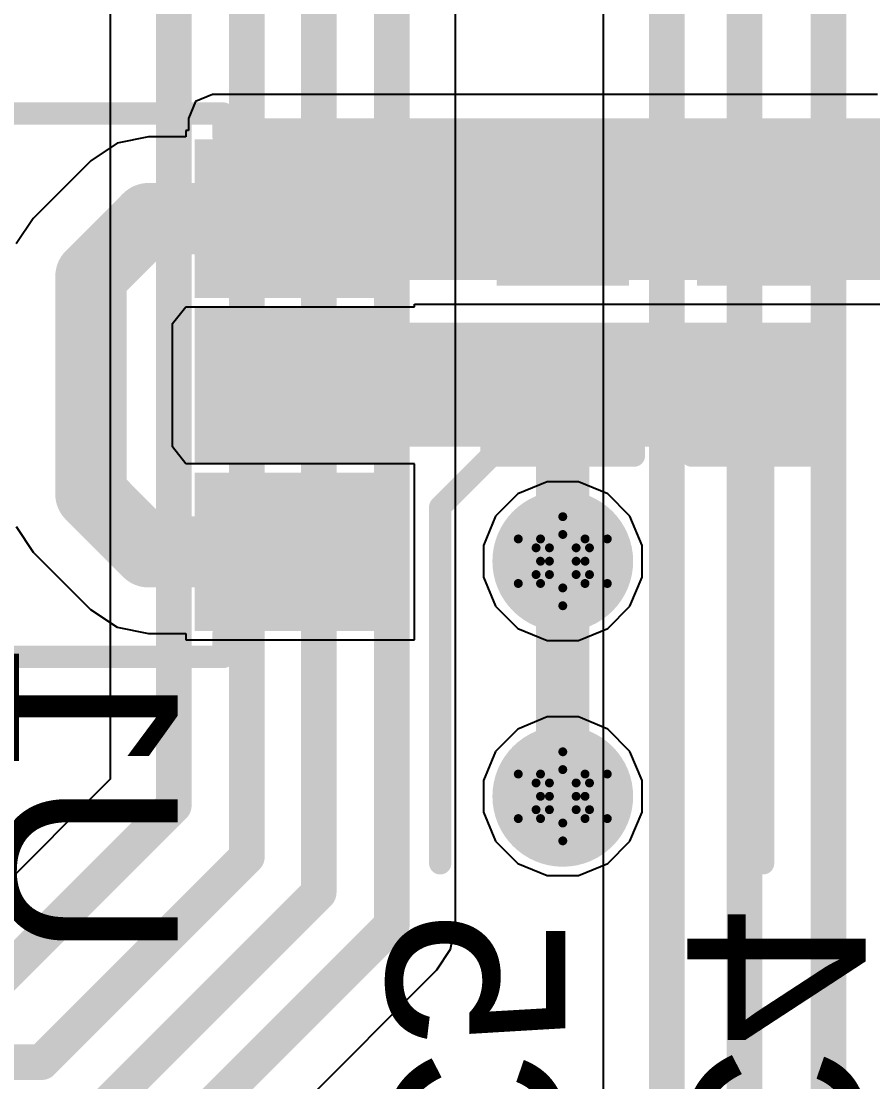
# Model space of a CAD drawing. Header units: inches. Extents: x -2.7 to 10.9, y -2.9 to 7.4.
# Drawn here: x 0.4573 to 0.6486, y -2.4041 to -2.166 of the extents above; entities that cross this region are included whole.
import ezdxf

# ---------------------------------------------------------------- set-up
doc = ezdxf.new("R2010")
doc.units = ezdxf.units.IN
doc.header["$MEASUREMENT"] = 0
for name, color, linetype in [('Board Outline', 216, 'Continuous'), ('Bottom Layer', 5, 'Continuous'), ('Bottom Overlay', 54, 'Continuous'), ('Bottom Paste', 16, 'Continuous'), ('Bottom Solder', 6, 'Continuous'), ('Drill Drawing', 1, 'Continuous'), ('Layer 2', 16, 'Continuous'), ('Layer 3', 76, 'Continuous'), ('Top Layer', 1, 'Continuous'), ('Top Solder', 216, 'Continuous'), ('Via Holes', 16, 'Continuous')]:
    doc.layers.add(name, color=color, linetype=linetype)
doc.styles.add('Arial', font='', dxfattribs={"height": 0.2})
doc.styles.get('Arial').set_extended_font_data('Arial')

# ---------------------------------------------------------------- blocks, each defined once
blk = doc.blocks.new('SOT_25_5_B_140')
at = {"layer": 'Bottom Layer'}
for points in [[(-0.06693, 0.05118), (-0.02756, 0.05118), (-0.02756, 0.02362), (-0.06693, 0.02362)], [(0.02756, 0.05118), (0.06693, 0.05118), (0.06693, 0.02362), (0.02756, 0.02362)], [(-0.06693, 0.01378), (-0.02756, 0.01378), (-0.02756, -0.01378), (-0.06693, -0.01378)], [(-0.06693, -0.02362), (-0.02756, -0.02362), (-0.02756, -0.05118), (-0.06693, -0.05118)], [(0.02756, -0.02362), (0.06693, -0.02362), (0.06693, -0.05118), (0.02756, -0.05118)]]:
    blk.add_hatch(color=5, dxfattribs=at).paths.add_polyline_path(points)
at = {"layer": 'Bottom Paste'}
for points in [[(-0.06693, 0.05118), (-0.02756, 0.05118), (-0.02756, 0.02362), (-0.06693, 0.02362)], [(0.02756, 0.05118), (0.06693, 0.05118), (0.06693, 0.02362), (0.02756, 0.02362)], [(-0.06693, 0.01378), (-0.02756, 0.01378), (-0.02756, -0.01378), (-0.06693, -0.01378)], [(-0.06693, -0.02362), (-0.02756, -0.02362), (-0.02756, -0.05118), (-0.06693, -0.05118)], [(0.02756, -0.02362), (0.06693, -0.02362), (0.06693, -0.05118), (0.02756, -0.05118)]]:
    blk.add_hatch(color=16, dxfattribs=at).paths.add_polyline_path(points)
at = {"layer": 'Bottom Solder'}
for points in [[(-0.07093, 0.05518), (-0.02356, 0.05518), (-0.02356, 0.01962), (-0.07093, 0.01962)], [(0.02356, 0.05518), (0.07093, 0.05518), (0.07093, 0.01962), (0.02356, 0.01962)], [(-0.07093, 0.01778), (-0.02356, 0.01778), (-0.02356, -0.01778), (-0.07093, -0.01778)], [(-0.07093, -0.01962), (-0.02356, -0.01962), (-0.02356, -0.05518), (-0.07093, -0.05518)], [(0.02356, -0.01962), (0.07093, -0.01962), (0.07093, -0.05518), (0.02356, -0.05518)]]:
    blk.add_hatch(color=6, dxfattribs=at).paths.add_polyline_path(points)
at = {"layer": 'Bottom Overlay'}
for points in [[(-0.03, 0.061, 0.005, 0.005, 0), (-0.03, 0.056, 0.005, 0.005, 0)], [(0.03, 0.061, 0.005, 0.005, 0), (-0.03, 0.061, 0.005, 0.005, 0)], [(0.03, 0.061, 0.005, 0.005, 0), (0.03, 0.056, 0.005, 0.005, 0)], [(-0.078, -0.032, 0.005, 0.005, 0), (-0.078, -0.042, 0.005, 0.005, 0)], [(-0.073, -0.037, 0.005, 0.005, 0), (-0.078, -0.032, 0.005, 0.005, 0)], [(-0.073, -0.037, 0.005, 0.005, 0), (-0.078, -0.042, 0.005, 0.005, 0)], [(-0.03, -0.056, 0.005, 0.005, 0), (-0.03, -0.061, 0.005, 0.005, 0)], [(0.03, -0.056, 0.005, 0.005, 0), (0.03, -0.061, 0.005, 0.005, 0)], [(0.03, -0.061, 0.005, 0.005, 0), (-0.03, -0.061, 0.005, 0.005, 0)]]:
    blk.add_lwpolyline(points, format="xyseb", dxfattribs=at)
for points in [[(-0.03125, 0.061, 0.0025, 0.0025, 1), (-0.02875, 0.061, 0.0025, 0.0025, 1)], [(-0.03125, 0.061, 0.0025, 0.0025, 1), (-0.02875, 0.061, 0.0025, 0.0025, 1)], [(0.02875, 0.061, 0.0025, 0.0025, 1), (0.03125, 0.061, 0.0025, 0.0025, 1)], [(0.02875, 0.061, 0.0025, 0.0025, 1), (0.03125, 0.061, 0.0025, 0.0025, 1)], [(-0.03125, 0.056, 0.0025, 0.0025, 1), (-0.02875, 0.056, 0.0025, 0.0025, 1)], [(0.02875, 0.056, 0.0025, 0.0025, 1), (0.03125, 0.056, 0.0025, 0.0025, 1)], [(-0.07925, -0.032, 0.0025, 0.0025, 1), (-0.07675, -0.032, 0.0025, 0.0025, 1)], [(-0.07925, -0.032, 0.0025, 0.0025, 1), (-0.07675, -0.032, 0.0025, 0.0025, 1)], [(-0.07425, -0.037, 0.0025, 0.0025, 1), (-0.07175, -0.037, 0.0025, 0.0025, 1)], [(-0.07425, -0.037, 0.0025, 0.0025, 1), (-0.07175, -0.037, 0.0025, 0.0025, 1)], [(-0.07925, -0.042, 0.0025, 0.0025, 1), (-0.07675, -0.042, 0.0025, 0.0025, 1)], [(-0.07925, -0.042, 0.0025, 0.0025, 1), (-0.07675, -0.042, 0.0025, 0.0025, 1)], [(-0.03125, -0.056, 0.0025, 0.0025, 1), (-0.02875, -0.056, 0.0025, 0.0025, 1)], [(0.02875, -0.056, 0.0025, 0.0025, 1), (0.03125, -0.056, 0.0025, 0.0025, 1)], [(-0.03125, -0.061, 0.0025, 0.0025, 1), (-0.02875, -0.061, 0.0025, 0.0025, 1)], [(-0.03125, -0.061, 0.0025, 0.0025, 1), (-0.02875, -0.061, 0.0025, 0.0025, 1)], [(0.02875, -0.061, 0.0025, 0.0025, 1), (0.03125, -0.061, 0.0025, 0.0025, 1)], [(0.02875, -0.061, 0.0025, 0.0025, 1), (0.03125, -0.061, 0.0025, 0.0025, 1)]]:
    blk.add_lwpolyline(points, format="xyseb", close=True, dxfattribs=at)
blk = doc.blocks.new('C___0402_B_339')
at = {"layer": 'Bottom Layer'}
for points in [[(-0.0095, 0.0125), (-0.0095, -0.0125), (-0.0275, -0.0125), (-0.0275, 0.0125)], [(0.0275, 0.0125), (0.0275, -0.0125), (0.0095, -0.0125), (0.0095, 0.0125)]]:
    blk.add_hatch(color=5, dxfattribs=at).paths.add_polyline_path(points)
at = {"layer": 'Bottom Paste'}
for points in [[(-0.0095, 0.0125), (-0.0095, -0.0125), (-0.0275, -0.0125), (-0.0275, 0.0125)], [(0.0275, 0.0125), (0.0275, -0.0125), (0.0095, -0.0125), (0.0095, 0.0125)]]:
    blk.add_hatch(color=16, dxfattribs=at).paths.add_polyline_path(points)
at = {"layer": 'Bottom Solder'}
for points in [[(-0.00714, 0.01486), (-0.00714, -0.01486), (-0.02986, -0.01486), (-0.02986, 0.01486)], [(0.02986, 0.01486), (0.02986, -0.01486), (0.00714, -0.01486), (0.00714, 0.01486)]]:
    blk.add_hatch(color=6, dxfattribs=at).paths.add_polyline_path(points)
at = {"layer": 'Bottom Overlay'}
for points in [[(-0.031, 0.016, 0.005, 0.005, 0), (-0.031, -0.016, 0.005, 0.005, 0)], [(-0.031, 0.016, 0.005, 0.005, 0), (-0.011, 0.016, 0.005, 0.005, 0)], [(0.011, 0.016, 0.005, 0.005, 0), (0.031, 0.016, 0.005, 0.005, 0)], [(0.031, 0.016, 0.005, 0.005, 0), (0.031, -0.016, 0.005, 0.005, 0)], [(-0.031, -0.016, 0.005, 0.005, 0), (-0.011, -0.016, 0.005, 0.005, 0)], [(0.011, -0.016, 0.005, 0.005, 0), (0.031, -0.016, 0.005, 0.005, 0)]]:
    blk.add_lwpolyline(points, format="xyseb", dxfattribs=at)
for points in [[(-0.03225, 0.016, 0.0025, 0.0025, 1), (-0.02975, 0.016, 0.0025, 0.0025, 1)], [(-0.03225, 0.016, 0.0025, 0.0025, 1), (-0.02975, 0.016, 0.0025, 0.0025, 1)], [(-0.01225, 0.016, 0.0025, 0.0025, 1), (-0.00975, 0.016, 0.0025, 0.0025, 1)], [(0.00975, 0.016, 0.0025, 0.0025, 1), (0.01225, 0.016, 0.0025, 0.0025, 1)], [(0.02975, 0.016, 0.0025, 0.0025, 1), (0.03225, 0.016, 0.0025, 0.0025, 1)], [(0.02975, 0.016, 0.0025, 0.0025, 1), (0.03225, 0.016, 0.0025, 0.0025, 1)], [(-0.03225, -0.016, 0.0025, 0.0025, 1), (-0.02975, -0.016, 0.0025, 0.0025, 1)], [(-0.03225, -0.016, 0.0025, 0.0025, 1), (-0.02975, -0.016, 0.0025, 0.0025, 1)], [(-0.01225, -0.016, 0.0025, 0.0025, 1), (-0.00975, -0.016, 0.0025, 0.0025, 1)], [(0.00975, -0.016, 0.0025, 0.0025, 1), (0.01225, -0.016, 0.0025, 0.0025, 1)], [(0.02975, -0.016, 0.0025, 0.0025, 1), (0.03225, -0.016, 0.0025, 0.0025, 1)], [(0.02975, -0.016, 0.0025, 0.0025, 1), (0.03225, -0.016, 0.0025, 0.0025, 1)]]:
    blk.add_lwpolyline(points, format="xyseb", close=True, dxfattribs=at)
blk = doc.blocks.new('C___0402_B_340')
at = {"layer": 'Bottom Layer'}
for points in [[(-0.0095, 0.0125), (-0.0095, -0.0125), (-0.0275, -0.0125), (-0.0275, 0.0125)], [(0.0275, 0.0125), (0.0275, -0.0125), (0.0095, -0.0125), (0.0095, 0.0125)]]:
    blk.add_hatch(color=5, dxfattribs=at).paths.add_polyline_path(points)
at = {"layer": 'Bottom Paste'}
for points in [[(-0.0095, 0.0125), (-0.0095, -0.0125), (-0.0275, -0.0125), (-0.0275, 0.0125)], [(0.0275, 0.0125), (0.0275, -0.0125), (0.0095, -0.0125), (0.0095, 0.0125)]]:
    blk.add_hatch(color=16, dxfattribs=at).paths.add_polyline_path(points)
at = {"layer": 'Bottom Solder'}
for points in [[(-0.00714, 0.01486), (-0.00714, -0.01486), (-0.02986, -0.01486), (-0.02986, 0.01486)], [(0.02986, 0.01486), (0.02986, -0.01486), (0.00714, -0.01486), (0.00714, 0.01486)]]:
    blk.add_hatch(color=6, dxfattribs=at).paths.add_polyline_path(points)
at = {"layer": 'Bottom Overlay'}
for points in [[(-0.031, 0.016, 0.005, 0.005, 0), (-0.011, 0.016, 0.005, 0.005, 0)], [(-0.031, 0.016, 0.005, 0.005, 0), (-0.031, -0.016, 0.005, 0.005, 0)], [(0.011, 0.016, 0.005, 0.005, 0), (0.031, 0.016, 0.005, 0.005, 0)], [(0.031, 0.016, 0.005, 0.005, 0), (0.031, -0.016, 0.005, 0.005, 0)], [(-0.031, -0.016, 0.005, 0.005, 0), (-0.011, -0.016, 0.005, 0.005, 0)], [(0.011, -0.016, 0.005, 0.005, 0), (0.031, -0.016, 0.005, 0.005, 0)]]:
    blk.add_lwpolyline(points, format="xyseb", dxfattribs=at)
for points in [[(-0.03225, 0.016, 0.0025, 0.0025, 1), (-0.02975, 0.016, 0.0025, 0.0025, 1)], [(-0.03225, 0.016, 0.0025, 0.0025, 1), (-0.02975, 0.016, 0.0025, 0.0025, 1)], [(-0.01225, 0.016, 0.0025, 0.0025, 1), (-0.00975, 0.016, 0.0025, 0.0025, 1)], [(0.00975, 0.016, 0.0025, 0.0025, 1), (0.01225, 0.016, 0.0025, 0.0025, 1)], [(0.02975, 0.016, 0.0025, 0.0025, 1), (0.03225, 0.016, 0.0025, 0.0025, 1)], [(0.02975, 0.016, 0.0025, 0.0025, 1), (0.03225, 0.016, 0.0025, 0.0025, 1)], [(-0.03225, -0.016, 0.0025, 0.0025, 1), (-0.02975, -0.016, 0.0025, 0.0025, 1)], [(-0.03225, -0.016, 0.0025, 0.0025, 1), (-0.02975, -0.016, 0.0025, 0.0025, 1)], [(-0.01225, -0.016, 0.0025, 0.0025, 1), (-0.00975, -0.016, 0.0025, 0.0025, 1)], [(0.00975, -0.016, 0.0025, 0.0025, 1), (0.01225, -0.016, 0.0025, 0.0025, 1)], [(0.02975, -0.016, 0.0025, 0.0025, 1), (0.03225, -0.016, 0.0025, 0.0025, 1)], [(0.02975, -0.016, 0.0025, 0.0025, 1), (0.03225, -0.016, 0.0025, 0.0025, 1)]]:
    blk.add_lwpolyline(points, format="xyseb", close=True, dxfattribs=at)

msp = doc.modelspace()

# ---------------------------------------------------------------- hatches: boundary and pattern name
at = {"layer": 'Bottom Layer'}
for points in [[(0.74231, -2.22407), (0.74231, -2.1878), (0.50031, -2.1878), (0.50031, -2.22407)], [(0.6365, -2.26148), (0.6365, -2.23368), (0.50031, -2.23368), (0.50031, -2.26148)]]:
    msp.add_hatch(color=5, dxfattribs=at).paths.add_polyline_path(points)
h = msp.add_hatch(color=5, dxfattribs=at)
edge = h.paths.add_edge_path()
edge.add_arc((0.579, -2.28721), 0.01181, 0, 360)
h = msp.add_hatch(color=5, dxfattribs=at)
edge = h.paths.add_edge_path()
edge.add_arc((0.579, -2.34), 0.01181, 0, 360)
at = {"layer": 'Bottom Solder'}
h = msp.add_hatch(color=6, dxfattribs=at)
edge = h.paths.add_edge_path()
edge.add_arc((0.579, -2.28721), 0.01581, 0, 360)
h = msp.add_hatch(color=6, dxfattribs=at)
edge = h.paths.add_edge_path()
edge.add_arc((0.579, -2.34), 0.01581, 0, 360)
at = {"layer": 'Layer 2'}
h = msp.add_hatch(color=16, dxfattribs=at)
edge = h.paths.add_edge_path()
edge.add_arc((0.579, -2.28721), 0.01181, 0, 360)
h = msp.add_hatch(color=16, dxfattribs=at)
edge = h.paths.add_edge_path()
edge.add_arc((0.579, -2.34), 0.01181, 0, 360)
at = {"layer": 'Layer 3'}
h = msp.add_hatch(color=76, dxfattribs=at)
edge = h.paths.add_edge_path()
edge.add_arc((0.579, -2.28721), 0.01181, 0, 360)
h = msp.add_hatch(color=76, dxfattribs=at)
edge = h.paths.add_edge_path()
edge.add_arc((0.579, -2.34), 0.01181, 0, 360)
at = {"layer": 'Top Layer'}
h = msp.add_hatch(color=1, dxfattribs=at)
edge = h.paths.add_edge_path()
edge.add_arc((0.579, -2.28721), 0.01181, 0, 360)
h = msp.add_hatch(color=1, dxfattribs=at)
edge = h.paths.add_edge_path()
edge.add_arc((0.579, -2.34), 0.01181, 0, 360)
at = {"layer": 'Top Solder'}
h = msp.add_hatch(color=216, dxfattribs=at)
edge = h.paths.add_edge_path()
edge.add_arc((0.579, -2.28721), 0.01581, 0, 360)
h = msp.add_hatch(color=216, dxfattribs=at)
edge = h.paths.add_edge_path()
edge.add_arc((0.579, -2.34), 0.01581, 0, 360)
at = {"layer": 'Via Holes'}
h = msp.add_hatch(color=7, dxfattribs=at)
edge = h.paths.add_edge_path()
edge.add_arc((0.579, -2.28721), 0.00591, 0, 360)
h = msp.add_hatch(color=7, dxfattribs=at)
edge = h.paths.add_edge_path()
edge.add_arc((0.579, -2.34), 0.00591, 0, 360)

# ---------------------------------------------------------------- linework, layer by layer
at = {"layer": 'Board Outline'}
msp.add_lwpolyline([(2.84412, -0.24125, 0.005, 0.005, -0.741893), (-2.49969, -1.37795, 0.005, 0.005, 0)], format="xyseb", dxfattribs=at)
at = {"layer": 'Bottom Layer'}
for p, q in [((0.50031, -2.18239), (0.49648, -2.18398)), ((0.64969, -2.18239), (0.50031, -2.18239)), ((0.49648, -2.18398), (0.4949, -2.1878)), ((0.4949, -2.1878), (0.4949, -2.19051)), ((0.4949, -2.19051), (0.49431, -2.19051)), ((0.49431, -2.19051), (0.49431, -2.19194)), ((0.48591, -2.19194), (0.47889, -2.19334)), ((0.49431, -2.19194), (0.48591, -2.19194)), ((0.47889, -2.19334), (0.47294, -2.19732)), ((0.47294, -2.19732), (0.46001, -2.21024)), ((0.46001, -2.21024), (0.45619, -2.21596)), ((0.49134, -2.23384), (0.49431, -2.23007)), ((0.49431, -2.23007), (0.54568, -2.23007)), ((0.54568, -2.23007), (0.54568, -2.22949)), ((0.54568, -2.22949), (0.74231, -2.22949)), ((0.49134, -2.26155), (0.49134, -2.23384)), ((0.49431, -2.26532), (0.49134, -2.26155)), ((0.54568, -2.26532), (0.49431, -2.26532)), ((0.54568, -2.30488), (0.54568, -2.26532)), ((0.45619, -2.27944), (0.46001, -2.28516)), ((0.46001, -2.28516), (0.47293, -2.29807)), ((0.47293, -2.29807), (0.47888, -2.30205)), ((0.47888, -2.30205), (0.4859, -2.30345)), ((0.4859, -2.30345), (0.49431, -2.30345)), ((0.49431, -2.30345), (0.49431, -2.30488)), ((0.49431, -2.30488), (0.54568, -2.30488))]:
    msp.add_line(p, q, dxfattribs=at)
for points in [[(0.47299, -2.22322, 0.016, 0.016, 0), (0.48591, -2.21029, 0.016, 0.016, 0)], [(0.48591, -2.21029, 0.016, 0.016, 0), (0.51999, -2.21029, 0.016, 0.016, 0)], [(0.47299, -2.27218, 0.016, 0.016, 0), (0.47299, -2.22322, 0.016, 0.016, 0)], [(0.579, -2.34, 0.012, 0.012, 0), (0.579, -2.25101, 0.012, 0.012, 0)], [(0.47299, -2.27218, 0.016, 0.016, 0), (0.4859, -2.2851, 0.016, 0.016, 0)], [(0.4859, -2.2851, 0.016, 0.016, 0), (0.51999, -2.2851, 0.016, 0.016, 0)]]:
    msp.add_lwpolyline(points, format="xyseb", dxfattribs=at)
for points in [[(0.48191, -2.21029, 0.008, 0.008, 1), (0.48991, -2.21029, 0.008, 0.008, 1)], [(0.48191, -2.21029, 0.008, 0.008, 1), (0.48991, -2.21029, 0.008, 0.008, 1)], [(0.51599, -2.21029, 0.008, 0.008, 1), (0.52399, -2.21029, 0.008, 0.008, 1)], [(0.46899, -2.22322, 0.008, 0.008, 1), (0.47699, -2.22322, 0.008, 0.008, 1)], [(0.46899, -2.22322, 0.008, 0.008, 1), (0.47699, -2.22322, 0.008, 0.008, 1)], [(0.576, -2.25101, 0.006, 0.006, 1), (0.582, -2.25101, 0.006, 0.006, 1)], [(0.46899, -2.27218, 0.008, 0.008, 1), (0.47699, -2.27218, 0.008, 0.008, 1)], [(0.46899, -2.27218, 0.008, 0.008, 1), (0.47699, -2.27218, 0.008, 0.008, 1)], [(0.4819, -2.2851, 0.008, 0.008, 1), (0.4899, -2.2851, 0.008, 0.008, 1)], [(0.4819, -2.2851, 0.008, 0.008, 1), (0.4899, -2.2851, 0.008, 0.008, 1)], [(0.51599, -2.2851, 0.008, 0.008, 1), (0.52399, -2.2851, 0.008, 0.008, 1)], [(0.576, -2.34, 0.006, 0.006, 1), (0.582, -2.34, 0.006, 0.006, 1)]]:
    msp.add_lwpolyline(points, format="xyseb", close=True, dxfattribs=at)
at = {"layer": 'Bottom Overlay'}
for points in [[(0.55146, -2.27504, 0.005, 0.005, 0), (0.563, -2.26351, 0.005, 0.005, 0)], [(0.624, -2.35505, 0.005, 0.005, 0), (0.624, -2.26351, 0.005, 0.005, 0)], [(0.55146, -2.35505, 0.005, 0.005, 0), (0.55146, -2.27504, 0.005, 0.005, 0)]]:
    msp.add_lwpolyline(points, format="xyseb", dxfattribs=at)
for points in [[(0.56175, -2.26351, 0.0025, 0.0025, 1), (0.56425, -2.26351, 0.0025, 0.0025, 1)], [(0.62275, -2.26351, 0.0025, 0.0025, 1), (0.62525, -2.26351, 0.0025, 0.0025, 1)], [(0.55021, -2.27504, 0.0025, 0.0025, 1), (0.55271, -2.27504, 0.0025, 0.0025, 1)], [(0.55021, -2.27504, 0.0025, 0.0025, 1), (0.55271, -2.27504, 0.0025, 0.0025, 1)], [(0.55021, -2.35505, 0.0025, 0.0025, 1), (0.55271, -2.35505, 0.0025, 0.0025, 1)], [(0.62275, -2.35505, 0.0025, 0.0025, 1), (0.62525, -2.35505, 0.0025, 0.0025, 1)]]:
    msp.add_lwpolyline(points, format="xyseb", close=True, dxfattribs=at)
at = {"layer": 'Drill Drawing'}
for points in [[(0.574, -2.28221, 0.002, 0.002, 0), (0.579, -2.27721, 0.002, 0.002, 0)], [(0.579, -2.27721, 0.002, 0.002, 0), (0.584, -2.28221, 0.002, 0.002, 0)], [(0.569, -2.28221, 0.002, 0.002, 0), (0.574, -2.28721, 0.002, 0.002, 0)], [(0.569, -2.28221, 0.002, 0.002, 0), (0.574, -2.28221, 0.002, 0.002, 0)], [(0.576, -2.28421, 0.002, 0.002, 0), (0.579, -2.28121, 0.002, 0.002, 0)], [(0.579, -2.28121, 0.002, 0.002, 0), (0.582, -2.28421, 0.002, 0.002, 0)], [(0.584, -2.28221, 0.002, 0.002, 0), (0.589, -2.28221, 0.002, 0.002, 0)], [(0.584, -2.28721, 0.002, 0.002, 0), (0.589, -2.28221, 0.002, 0.002, 0)], [(0.573, -2.28421, 0.002, 0.002, 0), (0.576, -2.28721, 0.002, 0.002, 0)], [(0.573, -2.28421, 0.002, 0.002, 0), (0.576, -2.28421, 0.002, 0.002, 0)], [(0.582, -2.28421, 0.002, 0.002, 0), (0.585, -2.28421, 0.002, 0.002, 0)], [(0.582, -2.28721, 0.002, 0.002, 0), (0.585, -2.28421, 0.002, 0.002, 0)], [(0.569, -2.29221, 0.002, 0.002, 0), (0.574, -2.28721, 0.002, 0.002, 0)], [(0.573, -2.29021, 0.002, 0.002, 0), (0.576, -2.28721, 0.002, 0.002, 0)], [(0.582, -2.28721, 0.002, 0.002, 0), (0.585, -2.29021, 0.002, 0.002, 0)], [(0.584, -2.28721, 0.002, 0.002, 0), (0.589, -2.29221, 0.002, 0.002, 0)], [(0.573, -2.29021, 0.002, 0.002, 0), (0.576, -2.29021, 0.002, 0.002, 0)], [(0.576, -2.29021, 0.002, 0.002, 0), (0.579, -2.29321, 0.002, 0.002, 0)], [(0.579, -2.29321, 0.002, 0.002, 0), (0.582, -2.29021, 0.002, 0.002, 0)], [(0.582, -2.29021, 0.002, 0.002, 0), (0.585, -2.29021, 0.002, 0.002, 0)], [(0.569, -2.29221, 0.002, 0.002, 0), (0.574, -2.29221, 0.002, 0.002, 0)], [(0.574, -2.29221, 0.002, 0.002, 0), (0.579, -2.29721, 0.002, 0.002, 0)], [(0.579, -2.29721, 0.002, 0.002, 0), (0.584, -2.29221, 0.002, 0.002, 0)], [(0.584, -2.29221, 0.002, 0.002, 0), (0.589, -2.29221, 0.002, 0.002, 0)], [(0.574, -2.335, 0.002, 0.002, 0), (0.579, -2.33, 0.002, 0.002, 0)], [(0.579, -2.33, 0.002, 0.002, 0), (0.584, -2.335, 0.002, 0.002, 0)], [(0.576, -2.337, 0.002, 0.002, 0), (0.579, -2.334, 0.002, 0.002, 0)], [(0.579, -2.334, 0.002, 0.002, 0), (0.582, -2.337, 0.002, 0.002, 0)], [(0.569, -2.335, 0.002, 0.002, 0), (0.574, -2.34, 0.002, 0.002, 0)], [(0.569, -2.335, 0.002, 0.002, 0), (0.574, -2.335, 0.002, 0.002, 0)], [(0.573, -2.337, 0.002, 0.002, 0), (0.576, -2.34, 0.002, 0.002, 0)], [(0.573, -2.337, 0.002, 0.002, 0), (0.576, -2.337, 0.002, 0.002, 0)], [(0.582, -2.337, 0.002, 0.002, 0), (0.585, -2.337, 0.002, 0.002, 0)], [(0.582, -2.34, 0.002, 0.002, 0), (0.585, -2.337, 0.002, 0.002, 0)], [(0.584, -2.335, 0.002, 0.002, 0), (0.589, -2.335, 0.002, 0.002, 0)], [(0.584, -2.34, 0.002, 0.002, 0), (0.589, -2.335, 0.002, 0.002, 0)], [(0.569, -2.345, 0.002, 0.002, 0), (0.574, -2.34, 0.002, 0.002, 0)], [(0.573, -2.343, 0.002, 0.002, 0), (0.576, -2.34, 0.002, 0.002, 0)], [(0.582, -2.34, 0.002, 0.002, 0), (0.585, -2.343, 0.002, 0.002, 0)], [(0.584, -2.34, 0.002, 0.002, 0), (0.589, -2.345, 0.002, 0.002, 0)], [(0.573, -2.343, 0.002, 0.002, 0), (0.576, -2.343, 0.002, 0.002, 0)], [(0.576, -2.343, 0.002, 0.002, 0), (0.579, -2.346, 0.002, 0.002, 0)], [(0.579, -2.346, 0.002, 0.002, 0), (0.582, -2.343, 0.002, 0.002, 0)], [(0.582, -2.343, 0.002, 0.002, 0), (0.585, -2.343, 0.002, 0.002, 0)], [(0.569, -2.345, 0.002, 0.002, 0), (0.574, -2.345, 0.002, 0.002, 0)], [(0.574, -2.345, 0.002, 0.002, 0), (0.579, -2.35, 0.002, 0.002, 0)], [(0.579, -2.35, 0.002, 0.002, 0), (0.584, -2.345, 0.002, 0.002, 0)], [(0.584, -2.345, 0.002, 0.002, 0), (0.589, -2.345, 0.002, 0.002, 0)]]:
    msp.add_lwpolyline(points, format="xyseb", dxfattribs=at)
for points in [[(0.5785, -2.27721, 0.001, 0.001, 1), (0.5795, -2.27721, 0.001, 0.001, 1)], [(0.5785, -2.27721, 0.001, 0.001, 1), (0.5795, -2.27721, 0.001, 0.001, 1)], [(0.5685, -2.28221, 0.001, 0.001, 1), (0.5695, -2.28221, 0.001, 0.001, 1)], [(0.5685, -2.28221, 0.001, 0.001, 1), (0.5695, -2.28221, 0.001, 0.001, 1)], [(0.5735, -2.28221, 0.001, 0.001, 1), (0.5745, -2.28221, 0.001, 0.001, 1)], [(0.5735, -2.28221, 0.001, 0.001, 1), (0.5745, -2.28221, 0.001, 0.001, 1)], [(0.5785, -2.28121, 0.001, 0.001, 1), (0.5795, -2.28121, 0.001, 0.001, 1)], [(0.5785, -2.28121, 0.001, 0.001, 1), (0.5795, -2.28121, 0.001, 0.001, 1)], [(0.5835, -2.28221, 0.001, 0.001, 1), (0.5845, -2.28221, 0.001, 0.001, 1)], [(0.5835, -2.28221, 0.001, 0.001, 1), (0.5845, -2.28221, 0.001, 0.001, 1)], [(0.5885, -2.28221, 0.001, 0.001, 1), (0.5895, -2.28221, 0.001, 0.001, 1)], [(0.5885, -2.28221, 0.001, 0.001, 1), (0.5895, -2.28221, 0.001, 0.001, 1)], [(0.5725, -2.28421, 0.001, 0.001, 1), (0.5735, -2.28421, 0.001, 0.001, 1)], [(0.5725, -2.28421, 0.001, 0.001, 1), (0.5735, -2.28421, 0.001, 0.001, 1)], [(0.5755, -2.28421, 0.001, 0.001, 1), (0.5765, -2.28421, 0.001, 0.001, 1)], [(0.5755, -2.28421, 0.001, 0.001, 1), (0.5765, -2.28421, 0.001, 0.001, 1)], [(0.5815, -2.28421, 0.001, 0.001, 1), (0.5825, -2.28421, 0.001, 0.001, 1)], [(0.5815, -2.28421, 0.001, 0.001, 1), (0.5825, -2.28421, 0.001, 0.001, 1)], [(0.5845, -2.28421, 0.001, 0.001, 1), (0.5855, -2.28421, 0.001, 0.001, 1)], [(0.5845, -2.28421, 0.001, 0.001, 1), (0.5855, -2.28421, 0.001, 0.001, 1)], [(0.5735, -2.28721, 0.001, 0.001, 1), (0.5745, -2.28721, 0.001, 0.001, 1)], [(0.5735, -2.28721, 0.001, 0.001, 1), (0.5745, -2.28721, 0.001, 0.001, 1)], [(0.5755, -2.28721, 0.001, 0.001, 1), (0.5765, -2.28721, 0.001, 0.001, 1)], [(0.5755, -2.28721, 0.001, 0.001, 1), (0.5765, -2.28721, 0.001, 0.001, 1)], [(0.5815, -2.28721, 0.001, 0.001, 1), (0.5825, -2.28721, 0.001, 0.001, 1)], [(0.5815, -2.28721, 0.001, 0.001, 1), (0.5825, -2.28721, 0.001, 0.001, 1)], [(0.5835, -2.28721, 0.001, 0.001, 1), (0.5845, -2.28721, 0.001, 0.001, 1)], [(0.5835, -2.28721, 0.001, 0.001, 1), (0.5845, -2.28721, 0.001, 0.001, 1)], [(0.5725, -2.29021, 0.001, 0.001, 1), (0.5735, -2.29021, 0.001, 0.001, 1)], [(0.5725, -2.29021, 0.001, 0.001, 1), (0.5735, -2.29021, 0.001, 0.001, 1)], [(0.5755, -2.29021, 0.001, 0.001, 1), (0.5765, -2.29021, 0.001, 0.001, 1)], [(0.5755, -2.29021, 0.001, 0.001, 1), (0.5765, -2.29021, 0.001, 0.001, 1)], [(0.5815, -2.29021, 0.001, 0.001, 1), (0.5825, -2.29021, 0.001, 0.001, 1)], [(0.5815, -2.29021, 0.001, 0.001, 1), (0.5825, -2.29021, 0.001, 0.001, 1)], [(0.5845, -2.29021, 0.001, 0.001, 1), (0.5855, -2.29021, 0.001, 0.001, 1)], [(0.5845, -2.29021, 0.001, 0.001, 1), (0.5855, -2.29021, 0.001, 0.001, 1)], [(0.5685, -2.29221, 0.001, 0.001, 1), (0.5695, -2.29221, 0.001, 0.001, 1)], [(0.5685, -2.29221, 0.001, 0.001, 1), (0.5695, -2.29221, 0.001, 0.001, 1)], [(0.5735, -2.29221, 0.001, 0.001, 1), (0.5745, -2.29221, 0.001, 0.001, 1)], [(0.5735, -2.29221, 0.001, 0.001, 1), (0.5745, -2.29221, 0.001, 0.001, 1)], [(0.5785, -2.29321, 0.001, 0.001, 1), (0.5795, -2.29321, 0.001, 0.001, 1)], [(0.5785, -2.29321, 0.001, 0.001, 1), (0.5795, -2.29321, 0.001, 0.001, 1)], [(0.5835, -2.29221, 0.001, 0.001, 1), (0.5845, -2.29221, 0.001, 0.001, 1)], [(0.5835, -2.29221, 0.001, 0.001, 1), (0.5845, -2.29221, 0.001, 0.001, 1)], [(0.5885, -2.29221, 0.001, 0.001, 1), (0.5895, -2.29221, 0.001, 0.001, 1)], [(0.5885, -2.29221, 0.001, 0.001, 1), (0.5895, -2.29221, 0.001, 0.001, 1)], [(0.5785, -2.29721, 0.001, 0.001, 1), (0.5795, -2.29721, 0.001, 0.001, 1)], [(0.5785, -2.29721, 0.001, 0.001, 1), (0.5795, -2.29721, 0.001, 0.001, 1)], [(0.5785, -2.33, 0.001, 0.001, 1), (0.5795, -2.33, 0.001, 0.001, 1)], [(0.5785, -2.33, 0.001, 0.001, 1), (0.5795, -2.33, 0.001, 0.001, 1)], [(0.5785, -2.334, 0.001, 0.001, 1), (0.5795, -2.334, 0.001, 0.001, 1)], [(0.5785, -2.334, 0.001, 0.001, 1), (0.5795, -2.334, 0.001, 0.001, 1)], [(0.5685, -2.335, 0.001, 0.001, 1), (0.5695, -2.335, 0.001, 0.001, 1)], [(0.5685, -2.335, 0.001, 0.001, 1), (0.5695, -2.335, 0.001, 0.001, 1)], [(0.5725, -2.337, 0.001, 0.001, 1), (0.5735, -2.337, 0.001, 0.001, 1)], [(0.5725, -2.337, 0.001, 0.001, 1), (0.5735, -2.337, 0.001, 0.001, 1)], [(0.5735, -2.335, 0.001, 0.001, 1), (0.5745, -2.335, 0.001, 0.001, 1)], [(0.5735, -2.335, 0.001, 0.001, 1), (0.5745, -2.335, 0.001, 0.001, 1)], [(0.5755, -2.337, 0.001, 0.001, 1), (0.5765, -2.337, 0.001, 0.001, 1)], [(0.5755, -2.337, 0.001, 0.001, 1), (0.5765, -2.337, 0.001, 0.001, 1)], [(0.5815, -2.337, 0.001, 0.001, 1), (0.5825, -2.337, 0.001, 0.001, 1)], [(0.5815, -2.337, 0.001, 0.001, 1), (0.5825, -2.337, 0.001, 0.001, 1)], [(0.5835, -2.335, 0.001, 0.001, 1), (0.5845, -2.335, 0.001, 0.001, 1)], [(0.5835, -2.335, 0.001, 0.001, 1), (0.5845, -2.335, 0.001, 0.001, 1)], [(0.5845, -2.337, 0.001, 0.001, 1), (0.5855, -2.337, 0.001, 0.001, 1)], [(0.5845, -2.337, 0.001, 0.001, 1), (0.5855, -2.337, 0.001, 0.001, 1)], [(0.5885, -2.335, 0.001, 0.001, 1), (0.5895, -2.335, 0.001, 0.001, 1)], [(0.5885, -2.335, 0.001, 0.001, 1), (0.5895, -2.335, 0.001, 0.001, 1)], [(0.5735, -2.34, 0.001, 0.001, 1), (0.5745, -2.34, 0.001, 0.001, 1)], [(0.5735, -2.34, 0.001, 0.001, 1), (0.5745, -2.34, 0.001, 0.001, 1)], [(0.5755, -2.34, 0.001, 0.001, 1), (0.5765, -2.34, 0.001, 0.001, 1)], [(0.5755, -2.34, 0.001, 0.001, 1), (0.5765, -2.34, 0.001, 0.001, 1)], [(0.5815, -2.34, 0.001, 0.001, 1), (0.5825, -2.34, 0.001, 0.001, 1)], [(0.5815, -2.34, 0.001, 0.001, 1), (0.5825, -2.34, 0.001, 0.001, 1)], [(0.5835, -2.34, 0.001, 0.001, 1), (0.5845, -2.34, 0.001, 0.001, 1)], [(0.5835, -2.34, 0.001, 0.001, 1), (0.5845, -2.34, 0.001, 0.001, 1)], [(0.5725, -2.343, 0.001, 0.001, 1), (0.5735, -2.343, 0.001, 0.001, 1)], [(0.5725, -2.343, 0.001, 0.001, 1), (0.5735, -2.343, 0.001, 0.001, 1)], [(0.5755, -2.343, 0.001, 0.001, 1), (0.5765, -2.343, 0.001, 0.001, 1)], [(0.5755, -2.343, 0.001, 0.001, 1), (0.5765, -2.343, 0.001, 0.001, 1)], [(0.5815, -2.343, 0.001, 0.001, 1), (0.5825, -2.343, 0.001, 0.001, 1)], [(0.5815, -2.343, 0.001, 0.001, 1), (0.5825, -2.343, 0.001, 0.001, 1)], [(0.5845, -2.343, 0.001, 0.001, 1), (0.5855, -2.343, 0.001, 0.001, 1)], [(0.5845, -2.343, 0.001, 0.001, 1), (0.5855, -2.343, 0.001, 0.001, 1)], [(0.5685, -2.345, 0.001, 0.001, 1), (0.5695, -2.345, 0.001, 0.001, 1)], [(0.5685, -2.345, 0.001, 0.001, 1), (0.5695, -2.345, 0.001, 0.001, 1)], [(0.5735, -2.345, 0.001, 0.001, 1), (0.5745, -2.345, 0.001, 0.001, 1)], [(0.5735, -2.345, 0.001, 0.001, 1), (0.5745, -2.345, 0.001, 0.001, 1)], [(0.5785, -2.346, 0.001, 0.001, 1), (0.5795, -2.346, 0.001, 0.001, 1)], [(0.5785, -2.346, 0.001, 0.001, 1), (0.5795, -2.346, 0.001, 0.001, 1)], [(0.5835, -2.345, 0.001, 0.001, 1), (0.5845, -2.345, 0.001, 0.001, 1)], [(0.5835, -2.345, 0.001, 0.001, 1), (0.5845, -2.345, 0.001, 0.001, 1)], [(0.5885, -2.345, 0.001, 0.001, 1), (0.5895, -2.345, 0.001, 0.001, 1)], [(0.5885, -2.345, 0.001, 0.001, 1), (0.5895, -2.345, 0.001, 0.001, 1)], [(0.5785, -2.35, 0.001, 0.001, 1), (0.5795, -2.35, 0.001, 0.001, 1)], [(0.5785, -2.35, 0.001, 0.001, 1), (0.5795, -2.35, 0.001, 0.001, 1)]]:
    msp.add_lwpolyline(points, format="xyseb", close=True, dxfattribs=at)
at = {"layer": 'Layer 3'}
for p, q in [((0.57546, -2.2694), (0.56891, -2.27211)), ((0.58254, -2.2694), (0.57546, -2.2694)), ((0.58909, -2.27211), (0.58254, -2.2694)), ((0.56891, -2.27211), (0.5639, -2.27712)), ((0.5941, -2.27712), (0.58909, -2.27211)), ((0.5639, -2.27712), (0.56119, -2.28367)), ((0.59681, -2.28367), (0.5941, -2.27712)), ((0.56119, -2.28367), (0.56119, -2.29076)), ((0.59681, -2.29076), (0.59681, -2.28367)), ((0.56119, -2.29076), (0.5639, -2.2973)), ((0.5941, -2.2973), (0.59681, -2.29076)), ((0.5639, -2.2973), (0.56891, -2.30231)), ((0.58909, -2.30231), (0.5941, -2.2973)), ((0.56891, -2.30231), (0.57546, -2.30502)), ((0.58254, -2.30502), (0.58909, -2.30231)), ((0.57546, -2.30502), (0.58254, -2.30502)), ((0.57546, -2.32219), (0.56891, -2.3249)), ((0.58254, -2.32219), (0.57546, -2.32219)), ((0.58909, -2.3249), (0.58254, -2.32219)), ((0.56891, -2.3249), (0.5639, -2.32991)), ((0.5941, -2.32991), (0.58909, -2.3249)), ((0.5639, -2.32991), (0.56119, -2.33646)), ((0.59681, -2.33646), (0.5941, -2.32991)), ((0.56119, -2.33646), (0.56119, -2.34354)), ((0.59681, -2.34354), (0.59681, -2.33646)), ((0.56119, -2.34354), (0.5639, -2.35009)), ((0.5941, -2.35009), (0.59681, -2.34354)), ((0.5639, -2.35009), (0.56891, -2.3551)), ((0.58909, -2.3551), (0.5941, -2.35009)), ((0.56891, -2.3551), (0.57546, -2.35781)), ((0.58254, -2.35781), (0.58909, -2.3551)), ((0.57546, -2.35781), (0.58254, -2.35781))]:
    msp.add_line(p, q, dxfattribs=at)
at = {"layer": 'Top Layer'}
for p, q in [((0.47733, -1.76132), (0.47733, -2.33617)), ((0.5881, -1.76012), (0.5881, -2.50892)), ((0.55488, -2.36885), (0.55488, -1.78385)), ((0.47733, -2.33617), (0.44146, -2.37204)), ((0.55379, -2.37432), (0.55488, -2.36885)), ((0.55488, -2.36885), (0.55488, -2.36885)), ((0.5507, -2.37895), (0.55379, -2.37432)), ((0.48655, -2.44309), (0.5507, -2.37895)), ((0.5507, -2.37895), (0.5507, -2.37895))]:
    msp.add_line(p, q, dxfattribs=at)
for points in [[(0.49161, -2.34209, 0.008, 0.008, 0), (0.49161, -1.76132, 0.008, 0.008, 0)], [(0.60237, -2.51484, 0.008, 0.008, 0), (0.60237, -1.76012, 0.008, 0.008, 0)], [(0.6198, -2.56813, 0.008, 0.008, 0), (0.6198, -1.7633, 0.008, 0.008, 0)], [(0.50804, -2.35356, 0.008, 0.008, 0), (0.50804, -1.76634, 0.008, 0.008, 0)], [(0.63869, -2.5757, 0.008, 0.008, 0), (0.63869, -1.76909, 0.008, 0.008, 0)], [(0.52417, -2.36161, 0.008, 0.008, 0), (0.52417, -1.77221, 0.008, 0.008, 0)], [(0.5406, -2.36885, 0.008, 0.008, 0), (0.5406, -1.77793, 0.008, 0.008, 0)], [(0.44738, -2.38632, 0.008, 0.008, 0), (0.49161, -2.34209, 0.008, 0.008, 0)], [(0.46192, -2.39969, 0.008, 0.008, 0), (0.50804, -2.35356, 0.008, 0.008, 0)], [(0.46979, -2.416, 0.008, 0.008, 0), (0.52417, -2.36161, 0.008, 0.008, 0)], [(0.47646, -2.433, 0.008, 0.008, 0), (0.5406, -2.36885, 0.008, 0.008, 0)], [(0.13383, -2.39969, 0.008, 0.008, 0), (0.46192, -2.39969, 0.008, 0.008, 0)]]:
    msp.add_lwpolyline(points, format="xyseb", dxfattribs=at)
for points in [[(0.48961, -2.34209, 0.004, 0.004, 1), (0.49361, -2.34209, 0.004, 0.004, 1)], [(0.48961, -2.34209, 0.004, 0.004, 1), (0.49361, -2.34209, 0.004, 0.004, 1)], [(0.50604, -2.35356, 0.004, 0.004, 1), (0.51004, -2.35356, 0.004, 0.004, 1)], [(0.50604, -2.35356, 0.004, 0.004, 1), (0.51004, -2.35356, 0.004, 0.004, 1)], [(0.52217, -2.36161, 0.004, 0.004, 1), (0.52617, -2.36161, 0.004, 0.004, 1)], [(0.52217, -2.36161, 0.004, 0.004, 1), (0.52617, -2.36161, 0.004, 0.004, 1)], [(0.5386, -2.36885, 0.004, 0.004, 1), (0.5426, -2.36885, 0.004, 0.004, 1)], [(0.5386, -2.36885, 0.004, 0.004, 1), (0.5426, -2.36885, 0.004, 0.004, 1)], [(0.45992, -2.39969, 0.004, 0.004, 1), (0.46392, -2.39969, 0.004, 0.004, 1)], [(0.45992, -2.39969, 0.004, 0.004, 1), (0.46392, -2.39969, 0.004, 0.004, 1)]]:
    msp.add_lwpolyline(points, format="xyseb", close=True, dxfattribs=at)

# ---------------------------------------------------------------- block references
for name, p, rotation in [('SOT_25_5_B_140', (0.47275, -2.2477), 180), ('C___0402_B_339', (0.579, -2.23251), 90), ('C___0402_B_340', (0.624, -2.23251), 90)]:
    msp.add_blockref(name, p, dxfattribs=dict(rotation=rotation))

# ---------------------------------------------------------------- texts
at = {"layer": 'Bottom Overlay', "style": 'Arial', "text_generation_flag": 2}
for s, p in [('U1', (0.45251, -2.37668)), ('C4', (0.60701, -2.43632)), ('C5', (0.53956, -2.43705))]:
    msp.add_text(s, height=0.04, rotation=270, dxfattribs=at).set_placement(p)

doc.saveas('drawing.dxf')
